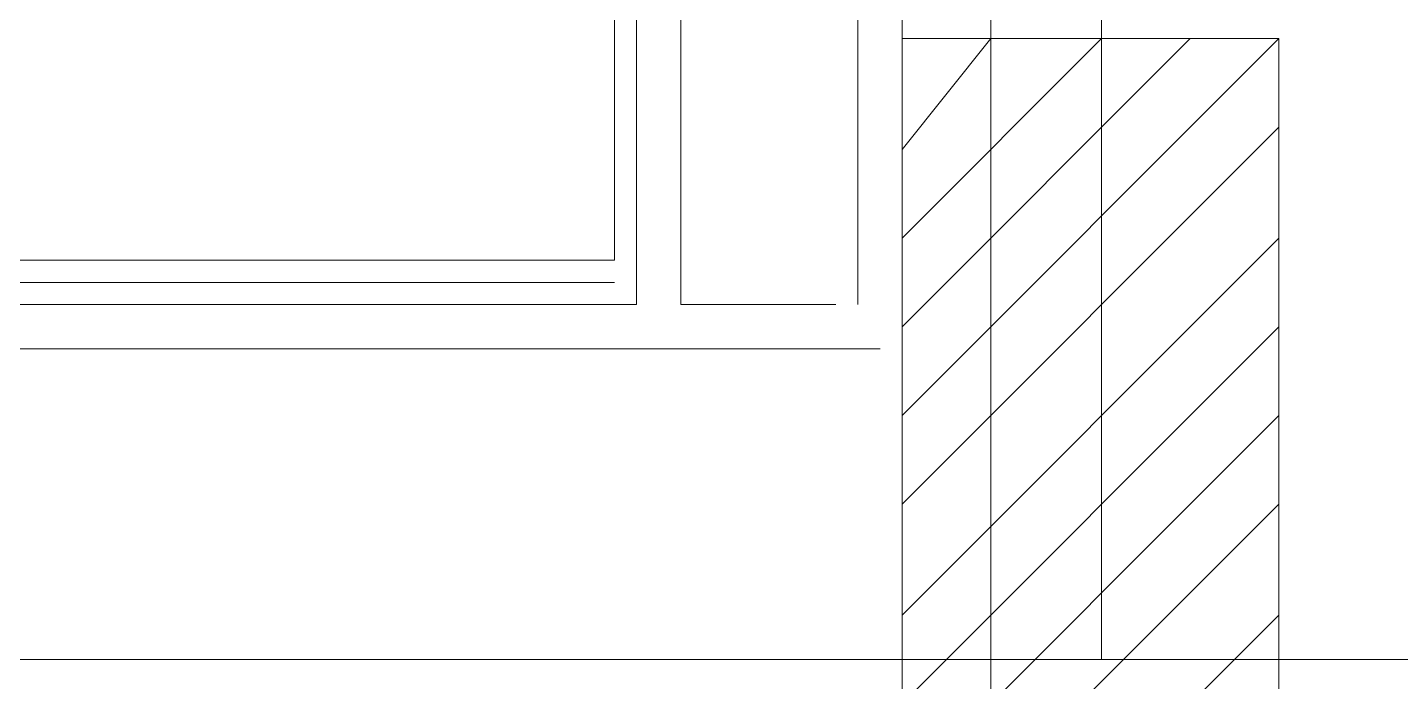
# Model space of a CAD drawing. Header units: millimetres. Extents: x 906 to 41302, y 848 to 28850.
# Drawn here: x 16228 to 16293.6, y 17190.5 to 17221.7 of the extents above; entities that cross this region are included whole.
import ezdxf

# ---------------------------------------------------------------- set-up
doc = ezdxf.new("R2010")
doc.units = ezdxf.units.MM
for name, color, linetype in [('PDF_X-단위세대$및$주동평면도$A-DOOR', 7, 'Continuous'), ('PDF_X-단위세대$및$주동평면도$A-FLOR-GRID', 7, 'Continuous'), ('PDF_X-단위세대$및$주동평면도$A-ST-AXIS-CEN', 7, 'Continuous'), ('PDF_X-단위세대$및$주동평면도$A-WALL-DRY', 7, 'Continuous')]:
    doc.layers.add(name, color=color, linetype=linetype)

msp = doc.modelspace()

# ---------------------------------------------------------------- linework, layer by layer
at = {"layer": 'PDF_X-단위세대$및$주동평면도$A-DOOR', "lineweight": 9}
for points in [[(16269.769, 17206.394), (16269.769, 17250.844), (16265.535, 17250.844), (16265.535, 17249.786), (16266.594, 17248.728), (16266.594, 17245.553)], [(16227.435, 17208.511), (16257.069, 17208.511), (16257.069, 17245.553), (16214.735, 17245.553), (16256.01, 17245.553)], [(16213.677, 17244.494), (16213.677, 17240.261), (16215.794, 17240.261), (16215.794, 17243.436), (16256.01, 17243.436), (16256.01, 17210.628), (16227.435, 17210.628), (16227.435, 17209.569), (16256.01, 17209.569)], [(16257.069, 17244.494), (16257.069, 17209.569)], [(16266.594, 17208.511), (16259.185, 17208.511), (16259.185, 17231.794)], [(16267.652, 17208.511), (16267.652, 17231.794)], [(16256.01, 17210.628), (16256.01, 17210.628)], [(16256.01, 17209.569), (16256.01, 17209.569)], [(16257.069, 17209.569), (16257.069, 17209.569)], [(16257.069, 17208.511), (16257.069, 17208.511)], [(16259.185, 17208.511), (16259.185, 17208.511)], [(16266.594, 17208.511), (16266.594, 17208.511)], [(16267.652, 17208.511), (16267.652, 17208.511)], [(16225.319, 17206.394), (16241.194, 17206.394), (16268.71, 17206.394)], [(16241.194, 17206.394), (16241.194, 17206.394)], [(16268.71, 17206.394), (16268.71, 17206.394)], [(16269.769, 17206.394), (16269.769, 17206.394)]]:
    msp.add_lwpolyline(points, dxfattribs=at)
at = {"layer": 'PDF_X-단위세대$및$주동평면도$A-DOOR', "lineweight": 5}
for points in [[(16269.769, 17203.219), (16287.76, 17221.211)], [(16269.769, 17207.453), (16283.527, 17221.211)], [(16269.769, 17211.686), (16279.294, 17221.211)], [(16269.769, 17215.919), (16274.002, 17221.211)], [(16269.769, 17221.211), (16269.769, 17221.211)], [(16269.769, 17198.986), (16287.76, 17216.978)], [(16269.769, 17193.694), (16287.76, 17211.686)], [(16269.769, 17189.461), (16287.76, 17207.453)], [(16269.769, 17185.227), (16287.76, 17203.219)], [(16269.769, 17180.994), (16287.76, 17198.986)], [(16269.769, 17175.702), (16287.76, 17193.694)]]:
    msp.add_lwpolyline(points, dxfattribs=at)
at = {"layer": 'PDF_X-단위세대$및$주동평면도$A-DOOR', "lineweight": 9}
msp.add_lwpolyline([(16287.76, 17221.211), (16287.76, 17160.886), (16269.769, 17160.886), (16269.769, 17221.211)], close=True, dxfattribs=at)
at = {"layer": 'PDF_X-단위세대$및$주동평면도$A-FLOR-GRID', "lineweight": 5}
msp.add_lwpolyline([(18099.628, 18211.811), (18099.628, 17191.577), (16279.294, 17191.577), (16279.294, 18121.853), (16239.077, 18121.853), (16239.077, 18826.704), (17159.827, 18826.704), (17159.827, 18211.811), (18109.153, 18211.811)], dxfattribs=at)
at = {"layer": 'PDF_X-단위세대$및$주동평면도$A-ST-AXIS-CEN', "lineweight": 5}
msp.add_lwpolyline([(16274.002, 17241.319), (16274.002, 14146.751)], dxfattribs=at)
at = {"layer": 'PDF_X-단위세대$및$주동평면도$A-WALL-DRY', "lineweight": 13}
msp.add_lwpolyline([(16139.594, 17171.469), (16139.594, 17191.577), (18099.628, 17191.577), (18099.628, 17286.828), (18099.628, 18211.811)], dxfattribs=at)

doc.saveas('drawing.dxf')
